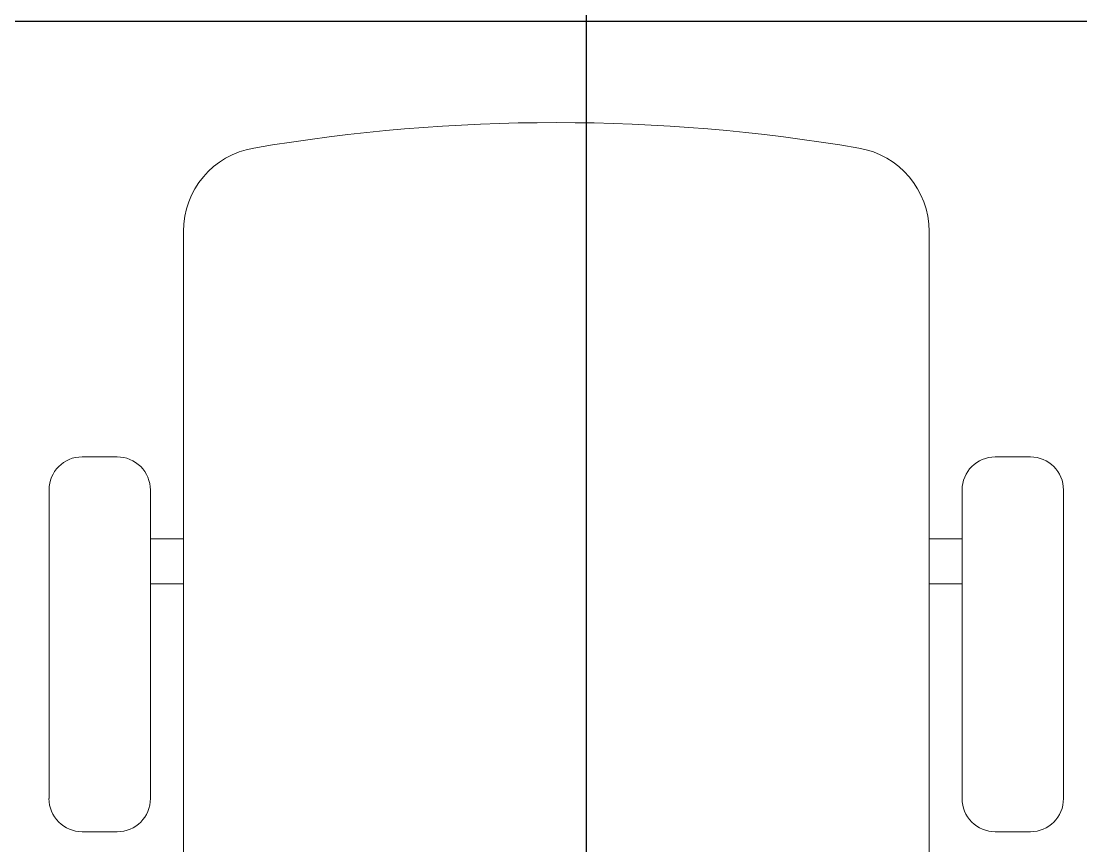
# Model space of a CAD drawing. Extents: x -12260 to 57327, y -29287 to 19916.
# Drawn here: x 26411 to 27038, y -12718 to -12230 of the extents above; entities that cross this region are included whole.
import ezdxf

# ---------------------------------------------------------------- set-up
doc = ezdxf.new("R2010")
doc.units = 0
doc.header["$LTSCALE"] = 0.25
doc.linetypes.add('DASHDOT', pattern=[25.4, 12.7, -6.35, 0, -6.35])
doc.layers.add('01-First Floor$0$FALSE CEILING', color=251, linetype='Continuous')
for name, color, linetype, lineweight in [('01-First Floor$0$LOADING', 253, 'Continuous', 5), ('01-First Floor$0$NEW Wall', 166, 'Continuous', 5), ('E-LITE-CLNG-CNDT', 6, 'DASHDOT', 35)]:
    doc.layers.add(name, color=color, linetype=linetype, lineweight=lineweight)

# ---------------------------------------------------------------- blocks, each defined once
blk = doc.blocks.new('*X427')
at = {"color": 0}
for p, q in [((5, 3), (5, 3)), ((5, 3), (5, 3)), ((5, 3), (5, 3)), ((5, 3), (5, 3)), ((5, 3), (5, 3)), ((5, 3), (5, 3)), ((5, 3), (5, 3)), ((5, 3), (5, 3)), ((5, 3), (5, 3)), ((5, 3), (5, 3)), ((5, 3), (5, 3)), ((5, 3), (5, 3)), ((5, 3), (5, 3)), ((5, 3), (5, 3)), ((5, 3), (5, 3)), ((5, 3), (5, 3)), ((5, 3), (5, 3)), ((5, 3), (5, 3)), ((5, 3), (5, 3)), ((5, 3), (5, 3)), ((5, 3), (5, 3)), ((5, 3), (5, 3)), ((5, 3), (5, 3)), ((5, 3), (5, 3)), ((5, 3), (5, 3)), ((5, 3), (5, 3)), ((5, 3), (5, 3)), ((5, 3), (5, 3)), ((5, 3), (5, 3)), ((5, 3), (5, 3)), ((5, 3), (5, 3)), ((5, 3), (5, 3)), ((5, 3), (5, 3)), ((5, 3), (5, 3)), ((5, 3), (5, 3)), ((5, 3), (5, 3)), ((5, 3), (5, 3)), ((5, 3), (5, 3)), ((5, 3), (5, 3)), ((5, 3), (5, 3)), ((5, 3), (5, 3)), ((5, 3), (5, 3)), ((5, 3), (5, 3)), ((5, 3), (5, 3)), ((5, 3), (5, 3)), ((5, 3), (5, 3)), ((5, 3), (5, 3)), ((5, 3), (5, 3)), ((5, 3), (5, 3)), ((5, 3), (5, 3)), ((5, 3), (5, 3)), ((5, 3), (5, 3)), ((5, 3), (5, 3)), ((5, 3), (5, 3)), ((5, 3), (5, 3)), ((5, 3), (5, 3)), ((5, 3), (5, 3)), ((5, 3), (5, 3)), ((5, 3), (5, 3)), ((5, 3), (5, 3)), ((5, 3), (5, 3)), ((5, 3), (5, 3)), ((5, 3), (5, 3)), ((5, 3), (5, 3)), ((5, 3), (5, 3)), ((5, 3), (5, 3)), ((6, 3), (5, 3)), ((5, 3), (5, 3)), ((6, 3), (5, 3)), ((5, 3), (5, 3)), ((6, 3), (5, 3)), ((5, 3), (5, 3)), ((6, 3), (5, 3)), ((5, 3), (5, 3)), ((5, 3), (5, 3)), ((5, 3), (5, 3)), ((5, 3), (5, 3)), ((5, 3), (5, 3)), ((5, 3), (5, 3)), ((5, 3), (5, 3)), ((5, 3), (5, 3)), ((5, 3), (5, 3)), ((5, 3), (5, 3)), ((5, 3), (5, 3)), ((5, 3), (5, 3)), ((5, 3), (5, 3)), ((5, 3), (5, 3)), ((5, 3), (5, 3)), ((5, 3), (5, 3)), ((5, 3), (5, 3)), ((5, 3), (5, 3)), ((5, 3), (5, 3)), ((5, 3), (5, 3)), ((5, 3), (5, 3)), ((5, 3), (5, 3)), ((5, 3), (5, 3)), ((6, 3), (6, 3)), ((6, 3), (6, 3)), ((6, 3), (6, 3)), ((6, 3), (6, 3)), ((6, 3), (6, 3)), ((6, 3), (6, 3)), ((6, 3), (6, 3)), ((6, 3), (6, 3)), ((6, 3), (6, 3)), ((6, 3), (6, 3)), ((6, 3), (6, 3)), ((6, 3), (6, 3)), ((6, 3), (6, 3)), ((6, 3), (6, 3)), ((6, 3), (6, 3)), ((6, 3), (6, 3)), ((6, 3), (6, 3)), ((6, 3), (6, 3)), ((6, 3), (6, 3)), ((6, 3), (6, 3)), ((6, 3), (6, 3)), ((6, 3), (6, 3)), ((6, 3), (6, 3)), ((6, 3), (6, 3)), ((6, 3), (6, 3)), ((6, 3), (6, 3)), ((6, 3), (6, 3)), ((6, 3), (6, 3)), ((6, 3), (6, 3)), ((6, 3), (6, 3)), ((6, 3), (6, 3)), ((6, 3), (6, 3)), ((6, 3), (6, 3)), ((6, 3), (6, 3)), ((6, 3), (6, 3)), ((6, 3), (6, 3)), ((6, 3), (6, 3)), ((6, 3), (6, 3)), ((6, 3), (6, 3)), ((6, 3), (6, 3)), ((6, 3), (6, 3)), ((6, 3), (6, 3)), ((6, 3), (6, 3)), ((6, 3), (6, 3)), ((6, 3), (6, 3)), ((6, 3), (6, 3)), ((6, 3), (6, 3)), ((6, 3), (6, 3)), ((6, 3), (6, 3)), ((6, 3), (6, 3)), ((6, 3), (6, 3)), ((6, 3), (6, 3)), ((6, 3), (6, 3)), ((6, 3), (6, 3)), ((6, 3), (6, 3)), ((6, 3), (6, 3)), ((6, 3), (6, 3)), ((6, 3), (6, 3)), ((6, 3), (6, 3)), ((6, 3), (6, 3)), ((6, 3), (6, 3)), ((6, 3), (6, 3)), ((6, 3), (6, 3)), ((6, 3), (6, 3)), ((6, 3), (6, 3)), ((6, 3), (6, 3)), ((6, 3), (6, 3)), ((6, 3), (6, 3)), ((6, 3), (6, 3)), ((6, 3), (6, 3)), ((6, 3), (6, 3)), ((6, 3), (6, 3)), ((6, 3), (6, 3)), ((6, 3), (6, 3)), ((6, 3), (6, 3)), ((6, 3), (6, 3)), ((6, 3), (6, 3)), ((6, 3), (6, 3)), ((6, 3), (6, 3)), ((6, 3), (6, 3)), ((6, 3), (6, 3)), ((6, 3), (6, 3)), ((6, 3), (6, 3)), ((6, 3), (6, 3)), ((6, 3), (6, 3)), ((6, 3), (6, 3)), ((6, 3), (6, 3)), ((6, 3), (6, 3)), ((6, 3), (6, 3)), ((6, 3), (6, 3)), ((6, 3), (6, 3)), ((6, 3), (6, 3)), ((6, 3), (6, 3)), ((6, 3), (6, 3)), ((6, 3), (6, 3)), ((6, 3), (6, 3)), ((6, 3), (6, 3)), ((6, 3), (6, 3)), ((6, 3), (6, 3)), ((6, 3), (6, 3)), ((6, 3), (6, 3)), ((6, 3), (6, 3)), ((6, 3), (6, 3)), ((6, 3), (6, 3)), ((6, 3), (6, 3)), ((6, 3), (6, 3)), ((6, 3), (6, 3)), ((6, 3), (6, 3)), ((6, 3), (6, 3)), ((6, 3), (6, 3)), ((6, 3), (6, 3)), ((6, 3), (6, 3)), ((6, 3), (6, 3)), ((6, 3), (6, 3)), ((6, 3), (6, 3)), ((6, 3), (6, 3)), ((6, 3), (6, 3)), ((6, 3), (6, 3)), ((6, 3), (6, 3)), ((6, 3), (6, 3)), ((6, 3), (6, 3)), ((6, 3), (6, 3)), ((6, 3), (6, 3)), ((6, 3), (6, 3)), ((6, 3), (6, 3)), ((6, 3), (6, 3)), ((6, 3), (6, 3)), ((6, 3), (6, 3)), ((6, 3), (6, 3)), ((6, 3), (6, 3)), ((6, 3), (6, 3)), ((6, 3), (6, 3)), ((6, 3), (6, 3)), ((6, 3), (6, 3)), ((6, 3), (6, 3)), ((6, 3), (6, 3)), ((6, 3), (6, 3)), ((6, 3), (6, 3)), ((6, 3), (6, 3)), ((6, 3), (6, 3)), ((6, 3), (6, 3)), ((6, 3), (6, 3)), ((6, 3), (6, 3)), ((6, 3), (6, 3)), ((6, 3), (6, 3)), ((6, 3), (6, 3)), ((6, 3), (6, 3)), ((6, 3), (6, 3)), ((6, 3), (6, 3)), ((6, 3), (6, 3)), ((6, 3), (6, 3)), ((6, 3), (6, 3)), ((6, 3), (6, 3)), ((6, 3), (6, 3)), ((6, 3), (6, 3)), ((6, 3), (6, 3)), ((6, 3), (6, 3)), ((6, 3), (6, 3)), ((6, 3), (6, 3)), ((6, 3), (6, 3)), ((6, 3), (6, 3)), ((6, 3), (6, 3)), ((6, 3), (6, 3)), ((6, 3), (6, 3)), ((6, 3), (6, 3)), ((6, 3), (6, 3)), ((6, 3), (6, 3)), ((6, 3), (6, 3)), ((6, 3), (6, 3)), ((6, 3), (6, 3)), ((6, 3), (6, 3)), ((6, 3), (6, 3)), ((6, 3), (6, 3)), ((6, 3), (6, 3)), ((6, 3), (6, 3)), ((6, 3), (6, 3)), ((6, 3), (6, 3)), ((6, 3), (6, 3)), ((6, 3), (6, 3)), ((6, 3), (6, 3)), ((6, 3), (6, 3)), ((6, 3), (6, 3)), ((6, 3), (6, 3)), ((6, 3), (6, 3)), ((6, 3), (6, 3)), ((6, 3), (6, 3)), ((6, 3), (6, 3)), ((6, 3), (6, 3)), ((6, 3), (6, 3)), ((6, 3), (6, 3)), ((6, 3), (6, 3)), ((6, 3), (6, 3)), ((6, 3), (6, 3)), ((6, 3), (6, 3)), ((6, 3), (6, 3)), ((6, 3), (6, 3)), ((6, 3), (6, 3)), ((6, 3), (6, 3)), ((6, 3), (6, 3)), ((6, 3), (6, 3)), ((6, 3), (6, 3)), ((6, 3), (6, 3)), ((6, 3), (6, 3)), ((6, 3), (6, 3)), ((6, 3), (5, 3)), ((6, 3), (5, 3)), ((6, 3), (5, 3)), ((6, 3), (5, 3)), ((6, 3), (5, 3)), ((6, 3), (6, 3)), ((6, 3), (6, 3)), ((6, 3), (6, 3)), ((6, 3), (6, 3)), ((6, 3), (6, 3)), ((6, 3), (6, 3)), ((6, 3), (6, 3)), ((6, 3), (6, 3)), ((6, 3), (6, 3)), ((6, 3), (6, 3)), ((6, 3), (6, 3)), ((6, 3), (6, 3)), ((6, 3), (6, 3)), ((6, 3), (6, 3)), ((6, 3), (6, 3)), ((6, 3), (6, 3)), ((6, 3), (6, 3)), ((6, 3), (6, 3)), ((6, 3), (6, 3)), ((6, 3), (6, 3)), ((6, 3), (6, 3)), ((6, 3), (6, 3)), ((6, 3), (6, 3)), ((6, 3), (6, 3)), ((6, 3), (6, 3)), ((6, 3), (6, 3)), ((6, 3), (6, 3)), ((6, 3), (6, 3)), ((6, 3), (6, 3)), ((6, 3), (6, 3)), ((6, 3), (6, 3)), ((6, 3), (6, 3)), ((6, 3), (6, 3)), ((6, 3), (6, 3)), ((6, 3), (6, 3)), ((6, 3), (6, 3)), ((6, 3), (6, 3)), ((6, 3), (6, 3)), ((6, 3), (6, 3)), ((6, 3), (6, 3)), ((6, 3), (6, 3)), ((6, 3), (6, 3)), ((6, 3), (6, 3)), ((6, 3), (6, 3)), ((6, 3), (6, 3)), ((6, 3), (6, 3)), ((6, 3), (6, 3)), ((6, 3), (6, 3)), ((6, 3), (6, 3)), ((6, 3), (6, 3)), ((6, 3), (6, 3)), ((6, 3), (6, 3)), ((6, 3), (6, 3)), ((6, 3), (6, 3)), ((6, 3), (6, 3)), ((6, 3), (6, 3)), ((6, 3), (6, 3)), ((6, 3), (6, 3)), ((6, 3), (6, 3)), ((6, 3), (6, 3)), ((6, 3), (6, 3)), ((6, 3), (6, 3)), ((6, 3), (6, 3)), ((6, 3), (6, 3)), ((6, 3), (6, 3)), ((6, 3), (6, 3)), ((6, 3), (6, 3)), ((6, 3), (6, 3)), ((6, 3), (6, 3)), ((6, 3), (6, 3)), ((6, 3), (6, 3)), ((6, 3), (6, 3)), ((6, 3), (6, 3)), ((6, 3), (6, 3)), ((6, 3), (6, 3)), ((6, 3), (6, 3)), ((6, 3), (6, 3)), ((6, 3), (6, 3)), ((6, 3), (6, 3)), ((6, 3), (6, 3)), ((6, 3), (6, 3)), ((6, 3), (6, 3)), ((6, 3), (6, 3)), ((6, 3), (6, 3)), ((6, 3), (6, 3)), ((6, 3), (6, 3)), ((6, 3), (6, 3)), ((6, 3), (6, 3)), ((6, 3), (6, 3)), ((6, 3), (6, 3)), ((6, 3), (6, 3)), ((6, 3), (6, 3)), ((6, 3), (6, 3)), ((6, 3), (6, 3)), ((6, 3), (6, 3)), ((6, 3), (6, 3)), ((6, 3), (6, 3)), ((6, 3), (6, 3)), ((6, 3), (6, 3)), ((6, 3), (6, 3)), ((6, 3), (6, 3)), ((6, 3), (6, 3)), ((6, 3), (6, 3)), ((6, 3), (6, 3)), ((6, 3), (6, 3)), ((6, 3), (6, 3)), ((6, 3), (6, 3)), ((6, 3), (6, 3)), ((6, 3), (6, 3)), ((6, 3), (6, 3)), ((6, 3), (6, 3)), ((6, 3), (6, 3)), ((6, 3), (6, 3)), ((6, 3), (6, 3)), ((6, 3), (6, 3)), ((6, 3), (6, 3)), ((6, 3), (6, 3)), ((6, 3), (6, 3)), ((6, 3), (6, 3)), ((6, 3), (6, 3)), ((6, 3), (6, 3)), ((6, 3), (6, 3)), ((6, 3), (6, 3)), ((6, 3), (6, 3)), ((6, 3), (6, 3)), ((6, 3), (6, 3)), ((6, 3), (6, 3)), ((6, 3), (6, 3)), ((6, 3), (6, 3)), ((6, 3), (6, 3)), ((6, 3), (6, 3)), ((6, 3), (6, 3)), ((6, 3), (6, 3)), ((6, 3), (6, 3)), ((6, 3), (6, 3)), ((6, 3), (6, 3)), ((6, 3), (6, 3)), ((6, 3), (6, 3)), ((6, 3), (6, 3)), ((6, 3), (6, 3)), ((6, 3), (6, 3)), ((6, 3), (6, 3)), ((6, 3), (6, 3)), ((6, 3), (6, 3)), ((6, 3), (6, 3)), ((6, 3), (6, 3)), ((6, 3), (6, 3)), ((6, 3), (6, 3)), ((6, 3), (6, 3)), ((6, 3), (6, 3)), ((6, 3), (6, 3)), ((6, 3), (6, 3)), ((6, 3), (6, 3)), ((6, 3), (6, 3)), ((6, 3), (6, 3)), ((6, 3), (6, 3)), ((6, 3), (6, 3)), ((6, 3), (6, 3)), ((6, 3), (6, 3)), ((6, 3), (6, 3)), ((6, 3), (6, 3)), ((6, 3), (6, 3)), ((6, 3), (6, 3)), ((6, 3), (6, 3)), ((6, 3), (6, 3)), ((6, 3), (6, 3)), ((6, 3), (6, 3)), ((6, 3), (6, 3)), ((6, 3), (6, 3)), ((6, 3), (6, 3)), ((6, 3), (6, 3)), ((6, 3), (6, 3)), ((6, 3), (6, 3)), ((6, 3), (6, 3)), ((6, 3), (6, 3)), ((6, 3), (6, 3)), ((6, 3), (6, 3)), ((6, 3), (6, 3)), ((6, 3), (6, 3)), ((6, 3), (6, 3)), ((6, 3), (6, 3)), ((6, 3), (6, 3)), ((6, 3), (6, 3)), ((6, 3), (6, 3)), ((6, 3), (6, 3)), ((6, 3), (6, 3)), ((6, 3), (6, 3)), ((6, 3), (6, 3)), ((6, 3), (6, 3)), ((6, 3), (6, 3)), ((6, 3), (6, 3)), ((6, 3), (6, 3)), ((6, 3), (6, 3)), ((6, 3), (6, 3)), ((6, 3), (6, 3)), ((6, 3), (6, 3)), ((6, 3), (6, 3)), ((6, 3), (6, 3)), ((6, 3), (6, 3)), ((6, 3), (6, 3)), ((6, 3), (6, 3)), ((6, 3), (6, 3)), ((6, 3), (6, 3)), ((6, 3), (6, 3)), ((6, 3), (6, 3)), ((6, 3), (6, 3)), ((6, 3), (6, 3)), ((6, 3), (6, 3)), ((6, 3), (6, 3)), ((6, 3), (6, 3)), ((6, 3), (6, 3)), ((6, 3), (6, 3)), ((6, 3), (6, 3)), ((6, 3), (6, 3)), ((6, 3), (6, 3)), ((6, 3), (6, 3)), ((6, 3), (6, 3)), ((6, 3), (6, 3)), ((6, 3), (6, 3)), ((6, 3), (6, 3)), ((6, 3), (6, 3)), ((6, 3), (6, 3)), ((6, 3), (6, 3)), ((6, 3), (6, 3)), ((6, 3), (6, 3)), ((6, 3), (6, 3)), ((6, 3), (6, 3)), ((6, 3), (6, 3)), ((6, 3), (6, 3)), ((6, 3), (6, 3)), ((6, 3), (6, 3)), ((6, 3), (6, 3)), ((6, 3), (6, 3)), ((6, 3), (6, 3)), ((6, 3), (6, 3)), ((6, 3), (6, 3)), ((6, 3), (6, 3)), ((6, 3), (6, 3)), ((6, 3), (6, 3)), ((6, 3), (6, 3)), ((6, 3), (6, 3)), ((6, 3), (6, 3)), ((6, 3), (6, 3)), ((6, 3), (6, 3)), ((6, 3), (6, 3)), ((6, 3), (6, 3)), ((6, 3), (6, 3)), ((6, 3), (6, 3)), ((6, 3), (6, 3)), ((6, 3), (6, 3)), ((6, 3), (6, 3)), ((6, 3), (6, 3)), ((6, 3), (6, 3)), ((6, 3), (6, 3)), ((6, 3), (6, 3)), ((6, 3), (6, 3)), ((6, 3), (6, 3)), ((6, 3), (6, 3)), ((6, 3), (6, 3)), ((6, 3), (6, 3)), ((6, 3), (6, 3)), ((6, 3), (6, 3)), ((6, 3), (6, 3)), ((6, 3), (6, 3)), ((6, 3), (6, 3)), ((6, 3), (6, 3)), ((6, 3), (6, 3)), ((6, 3), (6, 3)), ((6, 3), (6, 3)), ((6, 3), (6, 3)), ((6, 3), (6, 3)), ((6, 3), (6, 3)), ((6, 3), (6, 3)), ((6, 3), (6, 3)), ((6, 3), (6, 3)), ((6, 3), (6, 3)), ((6, 3), (6, 3)), ((6, 3), (6, 3)), ((6, 3), (6, 3)), ((6, 3), (6, 3)), ((6, 3), (6, 3)), ((6, 3), (6, 3)), ((6, 3), (6, 3)), ((6, 3), (6, 3)), ((6, 3), (6, 3)), ((6, 3), (6, 3)), ((6, 3), (6, 3)), ((6, 3), (6, 3)), ((6, 3), (6, 3)), ((6, 3), (6, 3)), ((6, 3), (6, 3)), ((6, 3), (6, 3)), ((6, 3), (6, 3)), ((6, 3), (6, 3)), ((6, 3), (6, 3)), ((6, 3), (6, 3)), ((6, 3), (6, 3)), ((6, 3), (6, 3)), ((6, 3), (6, 3)), ((6, 3), (6, 3)), ((6, 3), (6, 3)), ((6, 3), (6, 3)), ((6, 3), (6, 3)), ((6, 3), (6, 3)), ((6, 3), (6, 3)), ((6, 3), (6, 3)), ((6, 3), (6, 3)), ((6, 3), (6, 3)), ((6, 3), (6, 3)), ((6, 3), (6, 3)), ((6, 3), (6, 3)), ((6, 3), (6, 3)), ((6, 3), (6, 3)), ((6, 3), (6, 3)), ((6, 3), (6, 3)), ((6, 3), (6, 3)), ((6, 3), (6, 3))]:
    blk.add_line(p, q, dxfattribs=at)
blk = doc.blocks.new('*X428')
at = {"color": 0}
for p, q in [((13, 1), (13, 1)), ((13, 1), (13, 1)), ((13, 1), (13, 1)), ((13, 1), (13, 1)), ((13, 1), (13, 1)), ((13, 1), (13, 1)), ((13, 1), (13, 1)), ((13, 1), (13, 1)), ((13, 1), (13, 1)), ((13, 1), (13, 1)), ((13, 1), (13, 1)), ((13, 1), (13, 1)), ((13, 1), (13, 1)), ((13, 1), (13, 1)), ((13, 1), (13, 1)), ((13, 1), (14, 1)), ((13, 1), (14, 1)), ((13, 1), (14, 1)), ((13, 1), (13, 1)), ((13, 1), (13, 1)), ((13, 1), (13, 1)), ((13, 1), (13, 1)), ((13, 1), (13, 1)), ((13, 1), (13, 1)), ((13, 1), (13, 1)), ((13, 1), (13, 1)), ((13, 1), (13, 1)), ((13, 1), (13, 1)), ((13, 1), (13, 1)), ((13, 1), (13, 1)), ((13, 1), (13, 1)), ((13, 1), (13, 1)), ((13, 1), (13, 1)), ((13, 1), (13, 1)), ((13, 1), (13, 1)), ((13, 1), (13, 1)), ((13, 1), (13, 1)), ((13, 1), (13, 1)), ((13, 1), (13, 1)), ((13, 1), (13, 1)), ((13, 1), (13, 1)), ((13, 1), (13, 1)), ((13, 1), (13, 1)), ((13, 1), (13, 1)), ((13, 1), (13, 1)), ((13, 1), (13, 1)), ((13, 1), (13, 1)), ((13, 1), (13, 1)), ((13, 1), (13, 1)), ((13, 1), (13, 1)), ((13, 1), (13, 1)), ((13, 1), (13, 1)), ((13, 1), (13, 1)), ((13, 1), (13, 1)), ((13, 1), (13, 1)), ((13, 1), (13, 1)), ((13, 1), (13, 1)), ((13, 1), (13, 1)), ((13, 1), (13, 1)), ((13, 1), (13, 1)), ((13, 1), (13, 1)), ((13, 1), (13, 1)), ((13, 1), (13, 1)), ((13, 1), (13, 1)), ((13, 1), (13, 1)), ((13, 1), (13, 1)), ((13, 1), (13, 1)), ((13, 1), (13, 1)), ((13, 1), (13, 1)), ((13, 1), (13, 1)), ((13, 1), (13, 1)), ((13, 1), (13, 1)), ((13, 1), (13, 1)), ((13, 1), (13, 1)), ((13, 1), (13, 1)), ((13, 1), (13, 1)), ((13, 1), (13, 1)), ((13, 1), (13, 1)), ((13, 1), (13, 1)), ((13, 1), (13, 1)), ((13, 1), (13, 1)), ((13, 1), (13, 1)), ((13, 1), (13, 1)), ((13, 1), (13, 1)), ((13, 1), (13, 1)), ((13, 1), (13, 1)), ((13, 1), (13, 1)), ((13, 1), (13, 1)), ((13, 1), (13, 1)), ((13, 1), (13, 1)), ((13, 1), (13, 1)), ((13, 1), (13, 1)), ((13, 1), (13, 1)), ((13, 1), (13, 1)), ((13, 1), (13, 1)), ((13, 1), (13, 1)), ((13, 1), (13, 1)), ((13, 1), (13, 1)), ((13, 1), (13, 1)), ((13, 1), (13, 1)), ((13, 1), (13, 1)), ((13, 1), (13, 1)), ((13, 1), (13, 1)), ((13, 1), (13, 1)), ((13, 1), (13, 1)), ((13, 1), (13, 1)), ((13, 1), (13, 1)), ((13, 1), (13, 1)), ((13, 1), (13, 1)), ((13, 1), (13, 1)), ((13, 1), (13, 1)), ((13, 1), (13, 1)), ((13, 1), (13, 1)), ((13, 1), (13, 1)), ((13, 1), (13, 1)), ((13, 1), (13, 1)), ((13, 1), (13, 1)), ((13, 1), (13, 1)), ((13, 1), (13, 1)), ((13, 1), (13, 1)), ((13, 1), (13, 1)), ((13, 1), (13, 1)), ((13, 1), (13, 1)), ((13, 1), (14, 1)), ((13, 0), (13, 0)), ((13, 0), (13, 0)), ((13, 0), (13, 0)), ((13, 0), (13, 0)), ((13, 0), (13, 0)), ((13, 0), (13, 0)), ((13, 0), (13, 0)), ((13, 0), (13, 0)), ((13, 0), (13, 0)), ((13, 0), (13, 0)), ((13, 0), (13, 0)), ((13, 0), (13, 0)), ((13, 0), (13, 0)), ((13, 0), (13, 0)), ((13, 0), (13, 0)), ((13, 0), (13, 0)), ((13, 0), (13, 0)), ((13, 0), (13, 0)), ((13, 0), (13, 0)), ((13, 0), (13, 0)), ((13, 0), (13, 0)), ((13, 0), (13, 0)), ((13, 0), (13, 0)), ((13, 0), (13, 0)), ((13, 0), (13, 0)), ((13, 0), (13, 0)), ((13, 0), (13, 0)), ((13, 0), (13, 0)), ((13, 0), (13, 0)), ((13, 0), (13, 0)), ((13, 0), (13, 0)), ((13, 0), (13, 0)), ((13, 0), (13, 0)), ((13, 0), (13, 0)), ((13, 0), (13, 0)), ((13, 0), (13, 0)), ((13, 0), (13, 0)), ((13, 0), (13, 0)), ((13, 0), (13, 0)), ((13, 0), (13, 0)), ((13, 0), (13, 0)), ((13, 0), (13, 0)), ((13, 0), (13, 0)), ((13, 0), (13, 0)), ((13, 0), (13, 0)), ((13, 0), (13, 0)), ((13, 0), (13, 0)), ((13, 0), (13, 0)), ((13, 0), (14, 0)), ((13, 0), (14, 0)), ((13, 0), (13, 0)), ((13, 0), (14, 0)), ((14, 1), (14, 1)), ((14, 1), (14, 1)), ((14, 1), (14, 1)), ((14, 1), (14, 1)), ((14, 1), (14, 1)), ((14, 1), (14, 1)), ((14, 1), (14, 1)), ((14, 1), (14, 1)), ((14, 1), (14, 1)), ((14, 1), (14, 1)), ((14, 1), (14, 1)), ((14, 1), (14, 1)), ((14, 1), (14, 1)), ((14, 1), (14, 1)), ((14, 1), (14, 1)), ((14, 1), (14, 1)), ((14, 1), (14, 1)), ((14, 1), (14, 1)), ((14, 1), (14, 1)), ((14, 1), (14, 1)), ((14, 1), (14, 1)), ((14, 1), (14, 1)), ((14, 1), (14, 1)), ((14, 1), (14, 1)), ((14, 1), (14, 1)), ((14, 1), (14, 1)), ((14, 1), (14, 1)), ((14, 1), (14, 1)), ((14, 1), (14, 1)), ((14, 1), (14, 1)), ((14, 1), (14, 1)), ((14, 1), (14, 1)), ((14, 1), (14, 1)), ((14, 1), (14, 1)), ((14, 1), (14, 1)), ((14, 1), (14, 1)), ((14, 1), (14, 1)), ((14, 1), (14, 1)), ((14, 1), (14, 1)), ((14, 1), (14, 1)), ((14, 1), (14, 1)), ((14, 1), (14, 1)), ((14, 1), (14, 1)), ((14, 1), (14, 1)), ((14, 1), (14, 1)), ((14, 1), (14, 1)), ((14, 1), (14, 1)), ((14, 1), (14, 1)), ((14, 1), (14, 1)), ((14, 1), (14, 1)), ((14, 1), (14, 1)), ((14, 1), (14, 1)), ((14, 1), (14, 1)), ((14, 1), (14, 1)), ((14, 1), (14, 1)), ((14, 1), (14, 1)), ((14, 1), (14, 1)), ((14, 1), (14, 1)), ((14, 1), (14, 1)), ((14, 1), (14, 1)), ((14, 1), (14, 1)), ((14, 1), (14, 1)), ((14, 1), (14, 1)), ((14, 1), (14, 1)), ((14, 1), (14, 1)), ((14, 1), (14, 1)), ((14, 1), (14, 1)), ((14, 1), (14, 1)), ((14, 1), (14, 1)), ((14, 1), (14, 1)), ((14, 1), (14, 1)), ((14, 1), (14, 1)), ((14, 1), (14, 1)), ((14, 1), (14, 1)), ((14, 1), (14, 1)), ((14, 1), (14, 1)), ((14, 1), (14, 1)), ((14, 1), (14, 1)), ((14, 1), (14, 1)), ((14, 1), (14, 1)), ((14, 1), (14, 1)), ((14, 1), (14, 1)), ((14, 1), (14, 1)), ((14, 1), (14, 1)), ((14, 1), (14, 1)), ((14, 1), (14, 1)), ((14, 1), (14, 1)), ((14, 1), (14, 1)), ((14, 1), (14, 1)), ((14, 1), (14, 1)), ((14, 1), (14, 1)), ((14, 1), (14, 1)), ((14, 1), (14, 1)), ((14, 1), (14, 1)), ((14, 0), (14, 0)), ((14, 0), (14, 0)), ((14, 0), (14, 0)), ((14, 0), (14, 0)), ((14, 0), (14, 0)), ((14, 0), (14, 0)), ((14, 0), (14, 0)), ((14, 0), (14, 0)), ((14, 0), (14, 0)), ((14, 0), (14, 0)), ((14, 0), (14, 0)), ((14, 0), (14, 0)), ((14, 0), (14, 0)), ((14, 0), (14, 0)), ((14, 0), (14, 0)), ((14, 0), (14, 0)), ((14, 0), (14, 0)), ((14, 0), (14, 0)), ((14, 0), (14, 0)), ((14, 0), (14, 0)), ((14, 0), (14, 0)), ((14, 0), (14, 0)), ((14, 0), (14, 0)), ((14, 0), (14, 0)), ((14, 0), (14, 0)), ((14, 0), (14, 0)), ((14, 0), (14, 0)), ((14, 0), (14, 0)), ((14, 0), (14, 0)), ((14, 0), (14, 0)), ((14, 0), (14, 0)), ((14, 0), (14, 0)), ((14, 0), (14, 0)), ((14, 0), (14, 0)), ((14, 0), (14, 0)), ((14, 0), (14, 0)), ((14, 0), (14, 0)), ((14, 0), (14, 0)), ((14, 0), (14, 0)), ((14, 0), (14, 0)), ((14, 0), (14, 0)), ((14, 0), (14, 0)), ((14, 0), (14, 0)), ((14, 0), (14, 0)), ((14, 0), (14, 0)), ((14, 0), (14, 0)), ((14, 0), (14, 0)), ((14, 0), (14, 0)), ((13, 0), (13, 0)), ((13, 0), (14, 0)), ((13, 0), (13, 0)), ((13, 0), (14, 0)), ((13, 0), (13, 0)), ((13, 0), (14, 0)), ((13, 0), (13, 0)), ((13, 0), (13, 0)), ((13, 0), (13, 0)), ((13, 0), (13, 0)), ((13, 0), (14, 0)), ((13, 0), (13, 0)), ((13, 0), (14, 0)), ((13, 0), (13, 0)), ((13, 0), (14, 0)), ((13, 0), (13, 0)), ((13, 0), (14, 0)), ((13, 0), (13, 0)), ((13, 0), (14, 0)), ((13, 0), (13, 0)), ((13, 0), (14, 0)), ((13, 0), (13, 0)), ((13, 0), (14, 0)), ((13, 0), (13, 0)), ((13, 0), (13, 0)), ((13, 0), (13, 0)), ((13, 0), (14, 0)), ((13, 0), (13, 0)), ((13, 0), (14, 0)), ((13, 0), (13, 0)), ((13, 0), (14, 0)), ((13, 0), (13, 0)), ((13, 0), (14, 0)), ((13, 0), (13, 0)), ((13, 0), (13, 0)), ((13, 0), (13, 0)), ((13, 0), (13, 0)), ((13, 0), (13, 0)), ((13, 0), (13, 0)), ((13, 0), (13, 0)), ((13, 0), (13, 0)), ((13, 0), (13, 0)), ((13, 0), (13, 0)), ((13, 0), (13, 0)), ((13, 0), (13, 0)), ((13, 0), (13, 0)), ((13, 0), (13, 0)), ((13, 0), (13, 0)), ((13, 0), (13, 0)), ((13, 0), (13, 0)), ((13, 0), (13, 0)), ((13, 0), (13, 0)), ((13, 0), (13, 0)), ((13, 0), (13, 0)), ((13, 0), (13, 0)), ((13, 0), (13, 0)), ((13, 0), (13, 0)), ((13, 0), (13, 0)), ((13, 0), (13, 0)), ((13, 0), (13, 0)), ((13, 0), (13, 0)), ((13, 0), (13, 0)), ((13, 0), (13, 0)), ((13, 0), (13, 0)), ((13, -1), (13, -1)), ((13, -1), (13, -1)), ((13, -1), (13, -1)), ((13, -1), (13, -1)), ((13, -1), (13, -1)), ((13, -1), (14, -1)), ((13, -1), (13, -1)), ((14, 0), (14, 0)), ((14, 0), (14, 0)), ((14, 0), (14, 0)), ((14, 0), (14, 0)), ((14, 0), (14, 0)), ((14, 0), (14, 0)), ((14, 0), (14, 0)), ((14, 0), (14, 0)), ((14, 0), (14, 0)), ((14, 0), (14, 0)), ((14, 0), (14, 0)), ((14, 0), (14, 0)), ((14, 0), (14, 0)), ((14, 0), (14, 0)), ((14, 0), (14, 0)), ((13, 0), (14, 0)), ((14, 0), (14, 0)), ((14, 0), (14, 0)), ((14, 0), (14, 0)), ((14, 0), (14, 0)), ((14, 0), (14, 0)), ((14, 0), (14, 0)), ((14, 0), (14, 0)), ((14, 0), (14, 0)), ((14, 0), (14, 0)), ((14, 0), (14, 0)), ((14, 0), (14, 0)), ((14, 0), (14, 0)), ((14, 0), (14, 0)), ((14, 0), (14, 0)), ((14, 0), (14, 0)), ((14, 0), (14, 0)), ((14, 0), (14, 0)), ((14, 0), (14, 0)), ((14, 0), (14, 0)), ((14, 0), (14, 0)), ((14, 0), (14, 0)), ((14, 0), (14, 0)), ((14, 0), (14, 0)), ((14, 0), (14, 0)), ((14, 0), (14, 0)), ((14, 0), (14, 0)), ((14, 0), (14, 0)), ((14, 0), (14, 0)), ((14, 0), (14, 0)), ((14, 0), (14, 0)), ((14, 0), (14, 0)), ((14, 0), (14, 0)), ((14, 0), (14, 0)), ((14, 0), (14, 0)), ((14, -1), (14, -1)), ((14, -1), (14, -1)), ((14, -1), (14, -1)), ((14, -1), (14, -1)), ((14, -1), (14, -1))]:
    blk.add_line(p, q, dxfattribs=at)
blk = doc.blocks.new('01-First Floor$0$GF21018-P')
at = {"color": 0}
for p, q in [((-0.2207, 0.47563), (-0.2207, 0.0675)), ((0.22049, 0.47563), (0.22049, 0.0675)), ((-0.2806, 0.34221), (-0.25983, 0.34221)), ((0.25963, 0.34221), (0.2804, 0.34221)), ((-0.30021, 0.32259), (-0.30021, 0.14)), ((-0.24021, 0.32259), (-0.24021, 0.14)), ((0.24001, 0.32259), (0.24001, 0.14)), ((0.30001, 0.32259), (0.30001, 0.14)), ((-0.24021, 0.29372), (-0.2207, 0.29372)), ((0.22049, 0.29372), (0.24001, 0.29372)), ((-0.24021, 0.26708), (-0.2207, 0.26708)), ((0.22049, 0.26708), (0.24001, 0.26708)), ((-0.2806, 0.12039), (-0.25983, 0.12039)), ((0.25963, 0.12039), (0.2804, 0.12039))]:
    blk.add_line(p, q, dxfattribs=at)
for points in [[(0.24001, 0.29372), (0.24001, 0.29372), (0.24001, 0.29372), (0.24001, 0.29372), (0.24001, 0.29372), (0.24001, 0.29372), (0.24001, 0.29372), (0.24001, 0.29372), (0.24001, 0.29372), (0.24001, 0.29372), (0.24001, 0.29372), (0.24001, 0.29372), (0.24001, 0.29372), (0.24001, 0.29372), (0.24001, 0.29372), (0.24001, 0.29372), (0.24001, 0.29372), (0.24001, 0.29372), (0.24001, 0.29372), (0.24001, 0.29372), (0.24001, 0.29372), (0.24001, 0.29372), (0.24001, 0.29372), (0.24001, 0.29372), (0.24001, 0.29372), (0.24001, 0.29372), (0.24001, 0.29372), (0.24001, 0.29372), (0.24001, 0.29372), (0.24001, 0.29372), (0.24001, 0.29372), (0.24001, 0.29372), (0.24001, 0.29372), (0.24001, 0.29372), (0.24001, 0.29372), (0.24001, 0.29372), (0.24001, 0.29372), (0.24001, 0.29372), (0.24001, 0.29372), (0.24001, 0.29372), (0.24001, 0.29372), (0.24001, 0.29372), (0.24001, 0.29372), (0.24001, 0.29372), (0.24001, 0.29372), (0.24001, 0.29372), (0.24001, 0.29372), (0.24001, 0.29372), (0.24001, 0.29372), (0.24001, 0.29372), (0.24001, 0.29372), (0.24001, 0.29372), (0.24001, 0.29372), (0.24001, 0.29372), (0.24001, 0.29372), (0.24001, 0.29372), (0.24001, 0.29372), (0.24001, 0.29372), (0.24001, 0.29372), (0.24001, 0.29372), (0.24001, 0.29372), (0.24001, 0.29372), (0.24001, 0.29372), (0.24001, 0.29372), (0.24001, 0.29372), (0.24001, 0.29372), (0.24001, 0.29372), (0.24001, 0.29372), (0.24001, 0.29372), (0.24001, 0.29372), (0.24001, 0.29372), (0.24001, 0.29372), (0.24001, 0.29372), (0.24001, 0.29372), (0.24001, 0.29372), (0.24001, 0.29372), (0.24001, 0.29372), (0.24001, 0.29372), (0.24001, 0.29372), (0.24001, 0.29372), (0.24001, 0.29372), (0.24001, 0.29372), (0.24001, 0.29372), (0.24001, 0.29372), (0.24001, 0.29372), (0.24001, 0.29372), (0.24001, 0.29372), (0.24001, 0.29372), (0.24001, 0.29372), (0.24001, 0.29372), (0.24001, 0.29372), (0.24001, 0.29372), (0.24001, 0.29372), (0.24001, 0.29372), (0.24001, 0.29372), (0.24001, 0.29372), (0.24001, 0.29372), (0.24001, 0.29372), (0.24001, 0.29372), (0.24001, 0.29372), (0.24001, 0.29372), (0.24001, 0.29372), (0.24001, 0.29372), (0.24001, 0.29372), (0.24001, 0.29372), (0.24001, 0.29372), (0.24001, 0.29372), (0.24001, 0.29372), (0.24001, 0.29372), (0.24001, 0.29372), (0.24001, 0.29372), (0.24001, 0.29372), (0.24001, 0.29372), (0.24001, 0.29372), (0.24001, 0.29372), (0.24001, 0.29372), (0.24001, 0.29372), (0.24001, 0.29372), (0.24001, 0.29372), (0.24001, 0.29372), (0.24001, 0.29372), (0.24001, 0.29372), (0.24001, 0.29372), (0.24001, 0.29372), (0.24001, 0.29372), (0.24001, 0.29372), (0.24001, 0.29372), (0.24001, 0.29372), (0.24001, 0.29372), (0.24001, 0.29372), (0.24001, 0.29372), (0.24001, 0.29372), (0.24001, 0.29372), (0.24001, 0.29372), (0.24001, 0.29372), (0.24001, 0.29372), (0.24001, 0.29372), (0.24001, 0.29372), (0.24001, 0.29372), (0.24001, 0.29372), (0.24001, 0.29372), (0.24001, 0.29372), (0.24001, 0.29372), (0.24001, 0.29372), (0.24001, 0.29372), (0.24001, 0.29372), (0.24001, 0.29372), (0.24001, 0.29372), (0.24001, 0.29372), (0.24001, 0.29372), (0.24001, 0.29372), (0.24001, 0.29372), (0.24001, 0.29372), (0.24001, 0.29372), (0.24001, 0.29372), (0.24001, 0.29372), (0.24001, 0.29372), (0.24001, 0.29372), (0.24001, 0.29372), (0.24001, 0.29372), (0.24001, 0.29372), (0.24001, 0.29372), (0.24001, 0.29372), (0.24001, 0.29372), (0.24001, 0.29372), (0.24001, 0.29372), (0.24001, 0.29372), (0.24001, 0.29372), (0.24001, 0.29372), (0.24001, 0.29372), (0.24001, 0.29372), (0.24001, 0.29372), (0.24001, 0.29372), (0.24001, 0.29372), (0.24001, 0.29372), (0.24001, 0.29372), (0.24001, 0.29372), (0.24001, 0.29372), (0.24001, 0.29372), (0.24001, 0.29372), (0.24001, 0.29372), (0.24001, 0.29372), (0.24001, 0.29372), (0.24001, 0.29372), (0.24001, 0.29372), (0.24001, 0.29372), (0.24001, 0.29372), (0.24001, 0.29372), (0.24001, 0.29372), (0.24001, 0.29372), (0.24001, 0.29372), (0.24001, 0.29372), (0.24001, 0.29372), (0.24001, 0.29372), (0.24001, 0.29372), (0.24001, 0.29372), (0.24001, 0.29372), (0.24001, 0.29372), (0.24001, 0.29372), (0.24001, 0.29372), (0.24001, 0.29372), (0.24001, 0.29372), (0.24001, 0.29372), (0.24001, 0.29372), (0.24001, 0.29372), (0.24001, 0.29372), (0.24001, 0.29372), (0.24001, 0.29372), (0.24001, 0.29372), (0.24001, 0.29372), (0.24001, 0.29372), (0.24001, 0.29372), (0.24001, 0.29372), (0.24001, 0.29372), (0.24001, 0.29372), (0.24001, 0.29372), (0.24001, 0.29372), (0.24001, 0.29372), (0.24001, 0.29372), (0.24001, 0.29372), (0.24001, 0.29372), (0.24001, 0.29372), (0.24001, 0.29372), (0.24001, 0.29372), (0.24001, 0.29372), (0.24001, 0.29372), (0.24001, 0.29372), (0.24001, 0.29372), (0.24001, 0.29372), (0.24001, 0.29372), (0.24001, 0.29372), (0.24001, 0.29372), (0.24001, 0.29372), (0.24001, 0.29372), (0.24001, 0.29372), (0.24001, 0.29372), (0.24001, 0.29372), (0.24001, 0.29372), (0.24001, 0.29372), (0.24001, 0.29372), (0.24001, 0.29372), (0.24001, 0.29372), (0.24001, 0.29372), (0.24001, 0.29372), (0.24001, 0.29372), (0.24001, 0.29372), (0.24001, 0.29372), (0.24001, 0.29372), (0.24001, 0.29372), (0.24001, 0.29372), (0.24001, 0.29372), (0.24001, 0.29372), (0.24001, 0.29372), (0.24001, 0.29372), (0.24001, 0.29372), (0.24001, 0.29372), (0.24001, 0.29372), (0.24001, 0.29372), (0.24001, 0.29372), (0.24001, 0.29372), (0.24001, 0.29372), (0.24001, 0.29372), (0.24001, 0.29372), (0.24001, 0.29372), (0.24001, 0.29372), (0.24001, 0.29372), (0.24001, 0.29372), (0.24001, 0.29372), (0.24001, 0.29372), (0.24001, 0.29372), (0.24001, 0.29372), (0.24001, 0.29372), (0.24001, 0.29372), (0.24001, 0.29372), (0.24001, 0.29372), (0.24001, 0.29372), (0.24001, 0.29372)], [(0.24001, 0.29372), (0.24001, 0.29372), (0.24001, 0.29372), (0.24001, 0.29372), (0.24001, 0.29372), (0.24001, 0.29372), (0.24001, 0.29372), (0.24001, 0.29372), (0.24001, 0.29372), (0.24001, 0.29372), (0.24001, 0.29372), (0.24001, 0.29372), (0.24001, 0.29372), (0.24001, 0.29372), (0.24001, 0.29372), (0.24001, 0.29372), (0.24001, 0.29372), (0.24001, 0.29372), (0.24001, 0.29372), (0.24001, 0.29372), (0.24001, 0.29372), (0.24001, 0.29372), (0.24001, 0.29372), (0.24001, 0.29372), (0.24001, 0.29372), (0.24001, 0.29372), (0.24001, 0.29372), (0.24001, 0.29372), (0.24001, 0.29372), (0.24001, 0.29372), (0.24001, 0.29372), (0.24001, 0.29372), (0.24001, 0.29372), (0.24001, 0.29372), (0.24001, 0.29372), (0.24001, 0.29372), (0.24001, 0.29372), (0.24001, 0.29372), (0.24001, 0.29372), (0.24001, 0.29372), (0.24001, 0.29372), (0.24001, 0.29372), (0.24001, 0.29372), (0.24001, 0.29372), (0.24001, 0.29372), (0.24001, 0.29372), (0.24001, 0.29372), (0.24001, 0.29372), (0.24001, 0.29372), (0.24001, 0.29372), (0.24001, 0.29372), (0.24001, 0.29372), (0.24001, 0.29372), (0.24001, 0.29372), (0.24001, 0.29372), (0.24001, 0.29372), (0.24001, 0.29372), (0.24001, 0.29372), (0.24001, 0.29372), (0.24001, 0.29372), (0.24001, 0.29372), (0.24001, 0.29372), (0.24001, 0.29372), (0.24001, 0.29372), (0.24001, 0.29372), (0.24001, 0.29372), (0.24001, 0.29372), (0.24001, 0.29372), (0.24001, 0.29372), (0.24001, 0.29372), (0.24001, 0.29372), (0.24001, 0.29372), (0.24001, 0.29372), (0.24001, 0.29372), (0.24001, 0.29372), (0.24001, 0.29372), (0.24001, 0.29372), (0.24001, 0.29372), (0.24001, 0.29372), (0.24001, 0.29372), (0.24001, 0.29372), (0.24001, 0.29372), (0.24001, 0.29372), (0.24001, 0.29372), (0.24001, 0.29372), (0.24001, 0.29372), (0.24001, 0.29372), (0.24001, 0.29372), (0.24001, 0.29372), (0.24001, 0.29372), (0.24001, 0.29372), (0.24001, 0.29372), (0.24001, 0.29372), (0.24001, 0.29372), (0.24001, 0.29372), (0.24001, 0.29372), (0.24001, 0.29372), (0.24001, 0.29372), (0.24001, 0.29372), (0.24001, 0.29372), (0.24001, 0.29372), (0.24001, 0.29372), (0.24001, 0.29372), (0.24001, 0.29372), (0.24001, 0.29372), (0.24001, 0.29372), (0.24001, 0.29372), (0.24001, 0.29372), (0.24001, 0.29372), (0.24001, 0.29372), (0.24001, 0.29372), (0.24001, 0.29372), (0.24001, 0.29372), (0.24001, 0.29372), (0.24001, 0.29372), (0.24001, 0.29372), (0.24001, 0.29372), (0.24001, 0.29372), (0.24001, 0.29372), (0.24001, 0.29372), (0.24001, 0.29372), (0.24001, 0.29372), (0.24001, 0.29372), (0.24001, 0.29372), (0.24001, 0.29372), (0.24001, 0.29372), (0.24001, 0.29372), (0.24001, 0.29372), (0.24001, 0.29372), (0.24001, 0.29372), (0.24001, 0.29372), (0.24001, 0.29372), (0.24001, 0.29372), (0.24001, 0.29372), (0.24001, 0.29372), (0.24001, 0.29372), (0.24001, 0.29372), (0.24001, 0.29372), (0.24001, 0.29372), (0.24001, 0.29372), (0.24001, 0.29372), (0.24001, 0.29372), (0.24001, 0.29372), (0.24001, 0.29372), (0.24001, 0.29372), (0.24001, 0.29372), (0.24001, 0.29372), (0.24001, 0.29372), (0.24001, 0.29372), (0.24001, 0.29372), (0.24001, 0.29372), (0.24001, 0.29372), (0.24001, 0.29372), (0.24001, 0.29372), (0.24001, 0.29372), (0.24001, 0.29372), (0.24001, 0.29372), (0.24001, 0.29372), (0.24001, 0.29372), (0.24001, 0.29372), (0.24001, 0.29372), (0.24001, 0.29372), (0.24001, 0.29372), (0.24001, 0.29372), (0.24001, 0.29372), (0.24001, 0.29372), (0.24001, 0.29372), (0.24001, 0.29372), (0.24001, 0.29372), (0.24001, 0.29372), (0.24001, 0.29372), (0.24001, 0.29372), (0.24001, 0.29372), (0.24001, 0.29372), (0.24001, 0.29372), (0.24001, 0.29372), (0.24001, 0.29372), (0.24001, 0.29372), (0.24001, 0.29372), (0.24001, 0.29372), (0.24001, 0.29372), (0.24001, 0.29372), (0.24001, 0.29372), (0.24001, 0.29372), (0.24001, 0.29372), (0.24001, 0.29372), (0.24001, 0.29372), (0.24001, 0.29372), (0.24001, 0.29372), (0.24001, 0.29372), (0.24001, 0.29372), (0.24001, 0.29372), (0.24001, 0.29372), (0.24001, 0.29372), (0.24001, 0.29372), (0.24001, 0.29372), (0.24001, 0.29372), (0.24001, 0.29372), (0.24001, 0.29372), (0.24001, 0.29372), (0.24001, 0.29372), (0.24001, 0.29372), (0.24001, 0.29372), (0.24001, 0.29372), (0.24001, 0.29372), (0.24001, 0.29372), (0.24001, 0.29372), (0.24001, 0.29372), (0.24001, 0.29372), (0.24001, 0.29372), (0.24001, 0.29372), (0.24001, 0.29372), (0.24001, 0.29372), (0.24001, 0.29372), (0.24001, 0.29372), (0.24001, 0.29372), (0.24001, 0.29372), (0.24001, 0.29372), (0.24001, 0.29372)], [(0.24001, 0.29372), (0.24001, 0.29372), (0.24001, 0.29372), (0.24001, 0.29372), (0.24001, 0.29372), (0.24001, 0.29372), (0.24001, 0.29372), (0.24001, 0.29372), (0.24001, 0.29372), (0.24001, 0.29372), (0.24001, 0.29372), (0.24001, 0.29372), (0.24001, 0.29372), (0.24001, 0.29372), (0.24001, 0.29372), (0.24001, 0.29372), (0.24001, 0.29372), (0.24001, 0.29372), (0.24001, 0.29372), (0.24001, 0.29372), (0.24001, 0.29372), (0.24001, 0.29372), (0.24001, 0.29372), (0.24001, 0.29372), (0.24001, 0.29372), (0.24001, 0.29372), (0.24001, 0.29372), (0.24001, 0.29372), (0.24001, 0.29372), (0.24001, 0.29372), (0.24001, 0.29372), (0.24001, 0.29372), (0.24001, 0.29372), (0.24001, 0.29372), (0.24001, 0.29372), (0.24001, 0.29372), (0.24001, 0.29372), (0.24001, 0.29372), (0.24001, 0.29372), (0.24001, 0.29372), (0.24001, 0.29372), (0.24001, 0.29372), (0.24001, 0.29372), (0.24001, 0.29372), (0.24001, 0.29372), (0.24001, 0.29372), (0.24001, 0.29372), (0.24001, 0.29372), (0.24001, 0.29372), (0.24001, 0.29372), (0.24001, 0.29372), (0.24001, 0.29372), (0.24001, 0.29372), (0.24001, 0.29372), (0.24001, 0.29372), (0.24001, 0.29372), (0.24001, 0.29372), (0.24001, 0.29372), (0.24001, 0.29372), (0.24001, 0.29372), (0.24001, 0.29372), (0.24001, 0.29372), (0.24001, 0.29372), (0.24001, 0.29372), (0.24001, 0.29372), (0.24001, 0.29372), (0.24001, 0.29372), (0.24001, 0.29372), (0.24001, 0.29372), (0.24001, 0.29372), (0.24001, 0.29372), (0.24001, 0.29372), (0.24001, 0.29372), (0.24001, 0.29372), (0.24001, 0.29372), (0.24001, 0.29372), (0.24001, 0.29372), (0.24001, 0.29372), (0.24001, 0.29372), (0.24001, 0.29372), (0.24001, 0.29372), (0.24001, 0.29372), (0.24001, 0.29372), (0.24001, 0.29372), (0.24001, 0.29372), (0.24001, 0.29372), (0.24001, 0.29372), (0.24001, 0.29372), (0.24001, 0.29372), (0.24001, 0.29372), (0.24001, 0.29372), (0.24001, 0.29372), (0.24001, 0.29372), (0.24001, 0.29372), (0.24001, 0.29372), (0.24001, 0.29372), (0.24001, 0.29372), (0.24001, 0.29372), (0.24001, 0.29372), (0.24001, 0.29372), (0.24001, 0.29372), (0.24001, 0.29372), (0.24001, 0.29372), (0.24001, 0.29372), (0.24001, 0.29372), (0.24001, 0.29372), (0.24001, 0.29372), (0.24001, 0.29372), (0.24001, 0.29372), (0.24001, 0.29372), (0.24001, 0.29372), (0.24001, 0.29372), (0.24001, 0.29372), (0.24001, 0.29372), (0.24001, 0.29372), (0.24001, 0.29372), (0.24001, 0.29372), (0.24001, 0.29372), (0.24001, 0.29372), (0.24001, 0.29372), (0.24001, 0.29372), (0.24001, 0.29372), (0.24001, 0.29372), (0.24001, 0.29372), (0.24001, 0.29372), (0.24001, 0.29372), (0.24001, 0.29372), (0.24001, 0.29372), (0.24001, 0.29372), (0.24001, 0.29372), (0.24001, 0.29372), (0.24001, 0.29372), (0.24001, 0.29372), (0.24001, 0.29372), (0.24001, 0.29372), (0.24001, 0.29372), (0.24001, 0.29372), (0.24001, 0.29372), (0.24001, 0.29372), (0.24001, 0.29372), (0.24001, 0.29372), (0.24001, 0.29372), (0.24001, 0.29372), (0.24001, 0.29372), (0.24001, 0.29372), (0.24001, 0.29372), (0.24001, 0.29372), (0.24001, 0.29372), (0.24001, 0.29372), (0.24001, 0.29372), (0.24001, 0.29372), (0.24001, 0.29372), (0.24001, 0.29372), (0.24001, 0.29372), (0.24001, 0.29372), (0.24001, 0.29372), (0.24001, 0.29372), (0.24001, 0.29372), (0.24001, 0.29372), (0.24001, 0.29372), (0.24001, 0.29372), (0.24001, 0.29372), (0.24001, 0.29372), (0.24001, 0.29372), (0.24001, 0.29372), (0.24001, 0.29372), (0.24001, 0.29372), (0.24001, 0.29372), (0.24001, 0.29372), (0.24001, 0.29372), (0.24001, 0.29372), (0.24001, 0.29372), (0.24001, 0.29372), (0.24001, 0.29372), (0.24001, 0.29372), (0.24001, 0.29372), (0.24001, 0.29372), (0.24001, 0.29372), (0.24001, 0.29372), (0.24001, 0.29372), (0.24001, 0.29372), (0.24001, 0.29372), (0.24001, 0.29372), (0.24001, 0.29372), (0.24001, 0.29372), (0.24001, 0.29372), (0.24001, 0.29372), (0.24001, 0.29372), (0.24001, 0.29372), (0.24001, 0.29372), (0.24001, 0.29372), (0.24001, 0.29372), (0.24001, 0.29372), (0.24001, 0.29372), (0.24001, 0.29372), (0.24001, 0.29372), (0.24001, 0.29372), (0.24001, 0.29372), (0.24001, 0.29372), (0.24001, 0.29372), (0.24001, 0.29372), (0.24001, 0.29372), (0.24001, 0.29372), (0.24001, 0.29372), (0.24001, 0.29372), (0.24001, 0.29372), (0.24001, 0.29372), (0.24001, 0.29372), (0.24001, 0.29372), (0.24001, 0.29372), (0.24001, 0.29372), (0.24001, 0.29372), (0.24001, 0.29372), (0.24001, 0.29372)]]:
    blk.add_lwpolyline(points, close=True, dxfattribs=at)
for centre, radius, start, end in [((-0.0001, -0.52948), 1.06948, 80.36712, 99.63288), ((-0.1707, 0.47563), 0.05, 99.63288, 180), ((0.17049, 0.47563), 0.05, 0, 80.36712), ((-0.2806, 0.32259), 0.01962, 90, 180), ((-0.25983, 0.32259), 0.01962, 360, 90), ((0.25963, 0.32259), 0.01962, 90, 180), ((0.2804, 0.32259), 0.01962, 0, 90), ((-0.2806, 0.14), 0.01962, 180, 270), ((-0.25983, 0.14), 0.01962, 270, 360), ((0.25963, 0.14), 0.01962, 180, 270), ((0.2804, 0.14), 0.01962, 270, 0)]:
    blk.add_arc(centre, radius, start, end, dxfattribs=at)
at = {"layer": '01-First Floor$0$NEW Wall', "color": 0, "linetype": 'Continuous'}
for points in [[(0.24001, 0.29372), (0.24001, 0.29372), (0.24001, 0.29372), (0.24001, 0.29372), (0.24001, 0.29372), (0.24001, 0.29372), (0.24001, 0.29372), (0.24001, 0.29372)], [(0.24001, 0.29372), (0.24001, 0.29372), (0.24001, 0.29372), (0.24001, 0.29372), (0.24001, 0.29372), (0.24001, 0.29372), (0.24001, 0.29372)], [(0.24001, 0.29372), (0.24001, 0.29372), (0.24001, 0.29372), (0.24001, 0.29372), (0.24001, 0.29372), (0.24001, 0.29372), (0.24001, 0.29372), (0.24001, 0.29372), (0.24001, 0.29372)], [(0.24001, 0.29372), (0.24001, 0.29372), (0.24001, 0.29372), (0.24001, 0.29372), (0.24001, 0.29372), (0.24001, 0.29372), (0.24001, 0.29372), (0.24001, 0.29372), (0.24001, 0.29372), (0.24001, 0.29372)], [(0.24001, 0.29372), (0.24001, 0.29372), (0.24001, 0.29372), (0.24001, 0.29372), (0.24001, 0.29372), (0.24001, 0.29372), (0.24001, 0.29372), (0.24001, 0.29372), (0.24001, 0.29372), (0.24001, 0.29372), (0.24001, 0.29372), (0.24001, 0.29372), (0.24001, 0.29372), (0.24001, 0.29372), (0.24001, 0.29372)], [(0.24001, 0.29372), (0.24001, 0.29372), (0.24001, 0.29372), (0.24001, 0.29372), (0.24001, 0.29372), (0.24001, 0.29372), (0.24001, 0.29372), (0.24001, 0.29372), (0.24001, 0.29372), (0.24001, 0.29372)], [(0.24001, 0.29372), (0.24001, 0.29372), (0.24001, 0.29372), (0.24001, 0.29372), (0.24001, 0.29372), (0.24001, 0.29372), (0.24001, 0.29372), (0.24001, 0.29372), (0.24001, 0.29372), (0.24001, 0.29372)], [(0.24001, 0.29372), (0.24001, 0.29372), (0.24001, 0.29372), (0.24001, 0.29372), (0.24001, 0.29372), (0.24001, 0.29372), (0.24001, 0.29372), (0.24001, 0.29372), (0.24001, 0.29372), (0.24001, 0.29372)], [(0.24001, 0.29372), (0.24001, 0.29372), (0.24001, 0.29372), (0.24001, 0.29372), (0.24001, 0.29372), (0.24001, 0.29372), (0.24001, 0.29372), (0.24001, 0.29372), (0.24001, 0.29372), (0.24001, 0.29372), (0.24001, 0.29372), (0.24001, 0.29372), (0.24001, 0.29372), (0.24001, 0.29372), (0.24001, 0.29372), (0.24001, 0.29372), (0.24001, 0.29372), (0.24001, 0.29372)], [(0.24001, 0.29372), (0.24001, 0.29372), (0.24001, 0.29372), (0.24001, 0.29372), (0.24001, 0.29372), (0.24001, 0.29372), (0.24001, 0.29372), (0.24001, 0.29372), (0.24001, 0.29372), (0.24001, 0.29372), (0.24001, 0.29372), (0.24001, 0.29372)], [(0.24001, 0.29372), (0.24001, 0.29372), (0.24001, 0.29372), (0.24001, 0.29372), (0.24001, 0.29372), (0.24001, 0.29372), (0.24001, 0.29372)], [(0.24001, 0.29372), (0.24001, 0.29372), (0.24001, 0.29372), (0.24001, 0.29372), (0.24001, 0.29372), (0.24001, 0.29372), (0.24001, 0.29372), (0.24001, 0.29372), (0.24001, 0.29372), (0.24001, 0.29372), (0.24001, 0.29372), (0.24001, 0.29372), (0.24001, 0.29372), (0.24001, 0.29372), (0.24001, 0.29372), (0.24001, 0.29372), (0.24001, 0.29372), (0.24001, 0.29372), (0.24001, 0.29372), (0.24001, 0.29372), (0.24001, 0.29372), (0.24001, 0.29372), (0.24001, 0.29372), (0.24001, 0.29372), (0.24001, 0.29372), (0.24001, 0.29372), (0.24001, 0.29372), (0.24001, 0.29372), (0.24001, 0.29372), (0.24001, 0.29372), (0.24001, 0.29372), (0.24001, 0.29372), (0.24001, 0.29372), (0.24001, 0.29372), (0.24001, 0.29372), (0.24001, 0.29372), (0.24001, 0.29372), (0.24001, 0.29372), (0.24001, 0.29372), (0.24001, 0.29372), (0.24001, 0.29372), (0.24001, 0.29372), (0.24001, 0.29372), (0.24001, 0.29372), (0.24001, 0.29372), (0.24001, 0.29372), (0.24001, 0.29372), (0.24001, 0.29372), (0.24001, 0.29372), (0.24001, 0.29372), (0.24001, 0.29372), (0.24001, 0.29372), (0.24001, 0.29372), (0.24001, 0.29372), (0.24001, 0.29372), (0.24001, 0.29372), (0.24001, 0.29372), (0.24001, 0.29372), (0.24001, 0.29372), (0.24001, 0.29372), (0.24001, 0.29372), (0.24001, 0.29372), (0.24001, 0.29372), (0.24001, 0.29372), (0.24001, 0.29372), (0.24001, 0.29372), (0.24001, 0.29372), (0.24001, 0.29372), (0.24001, 0.29372), (0.24001, 0.29372), (0.24001, 0.29372), (0.24001, 0.29372), (0.24001, 0.29372), (0.24001, 0.29372), (0.24001, 0.29372), (0.24001, 0.29372), (0.24001, 0.29372), (0.24001, 0.29372), (0.24001, 0.29372), (0.24001, 0.29372), (0.24001, 0.29372), (0.24001, 0.29372), (0.24001, 0.29372), (0.24001, 0.29372), (0.24001, 0.29372), (0.24001, 0.29372), (0.24001, 0.29372), (0.24001, 0.29372), (0.24001, 0.29372), (0.24001, 0.29372), (0.24001, 0.29372), (0.24001, 0.29372), (0.24001, 0.29372), (0.24001, 0.29372), (0.24001, 0.29372), (0.24001, 0.29372), (0.24001, 0.29372), (0.24001, 0.29372), (0.24001, 0.29372), (0.24001, 0.29372), (0.24001, 0.29372), (0.24001, 0.29372), (0.24001, 0.29372), (0.24001, 0.29372), (0.24001, 0.29372), (0.24001, 0.29372), (0.24001, 0.29372), (0.24001, 0.29372), (0.24001, 0.29372), (0.24001, 0.29372), (0.24001, 0.29372)], [(0.24001, 0.29372), (0.24001, 0.29372), (0.24001, 0.29372), (0.24001, 0.29372), (0.24001, 0.29372), (0.24001, 0.29372), (0.24001, 0.29372), (0.24001, 0.29372), (0.24001, 0.29372), (0.24001, 0.29372), (0.24001, 0.29372), (0.24001, 0.29372), (0.24001, 0.29372), (0.24001, 0.29372), (0.24001, 0.29372), (0.24001, 0.29372), (0.24001, 0.29372)], [(0.24001, 0.29372), (0.24001, 0.29372), (0.24001, 0.29372), (0.24001, 0.29372), (0.24001, 0.29372), (0.24001, 0.29372), (0.24001, 0.29372), (0.24001, 0.29372), (0.24001, 0.29372), (0.24001, 0.29372), (0.24001, 0.29372), (0.24001, 0.29372), (0.24001, 0.29372), (0.24001, 0.29372), (0.24001, 0.29372), (0.24001, 0.29372), (0.24001, 0.29372), (0.24001, 0.29372), (0.24001, 0.29372), (0.24001, 0.29372), (0.24001, 0.29372), (0.24001, 0.29372), (0.24001, 0.29372), (0.24001, 0.29372), (0.24001, 0.29372), (0.24001, 0.29372), (0.24001, 0.29372), (0.24001, 0.29372), (0.24001, 0.29372), (0.24001, 0.29372), (0.24001, 0.29372), (0.24001, 0.29372), (0.24001, 0.29372), (0.24001, 0.29372), (0.24001, 0.29372), (0.24001, 0.29372), (0.24001, 0.29372), (0.24001, 0.29372), (0.24001, 0.29372), (0.24001, 0.29372), (0.24001, 0.29372), (0.24001, 0.29372), (0.24001, 0.29372), (0.24001, 0.29372), (0.24001, 0.29372), (0.24001, 0.29372), (0.24001, 0.29372), (0.24001, 0.29372), (0.24001, 0.29372), (0.24001, 0.29372), (0.24001, 0.29372), (0.24001, 0.29372), (0.24001, 0.29372), (0.24001, 0.29372), (0.24001, 0.29372), (0.24001, 0.29372), (0.24001, 0.29372), (0.24001, 0.29372), (0.24001, 0.29372), (0.24001, 0.29372), (0.24001, 0.29372), (0.24001, 0.29372), (0.24001, 0.29372), (0.24001, 0.29372), (0.24001, 0.29372), (0.24001, 0.29372), (0.24001, 0.29372), (0.24001, 0.29372), (0.24001, 0.29372), (0.24001, 0.29372), (0.24001, 0.29372), (0.24001, 0.29372), (0.24001, 0.29372), (0.24001, 0.29372), (0.24001, 0.29372), (0.24001, 0.29372), (0.24001, 0.29372), (0.24001, 0.29372), (0.24001, 0.29372), (0.24001, 0.29372), (0.24001, 0.29372), (0.24001, 0.29372), (0.24001, 0.29372), (0.24001, 0.29372), (0.24001, 0.29372), (0.24001, 0.29372), (0.24001, 0.29372), (0.24001, 0.29372), (0.24001, 0.29372)], [(0.24001, 0.29372), (0.24001, 0.29372), (0.24001, 0.29372), (0.24001, 0.29372), (0.24001, 0.29372), (0.24001, 0.29372), (0.24001, 0.29372), (0.24001, 0.29372), (0.24001, 0.29372), (0.24001, 0.29372), (0.24001, 0.29372), (0.24001, 0.29372), (0.24001, 0.29372), (0.24001, 0.29372), (0.24001, 0.29372), (0.24001, 0.29372), (0.24001, 0.29372), (0.24001, 0.29372), (0.24001, 0.29372), (0.24001, 0.29372), (0.24001, 0.29372), (0.24001, 0.29372), (0.24001, 0.29372), (0.24001, 0.29372), (0.24001, 0.29372), (0.24001, 0.29372), (0.24001, 0.29372), (0.24001, 0.29372), (0.24001, 0.29372), (0.24001, 0.29372), (0.24001, 0.29372), (0.24001, 0.29372), (0.24001, 0.29372), (0.24001, 0.29372), (0.24001, 0.29372), (0.24001, 0.29372), (0.24001, 0.29372), (0.24001, 0.29372), (0.24001, 0.29372), (0.24001, 0.29372), (0.24001, 0.29372), (0.24001, 0.29372), (0.24001, 0.29372), (0.24001, 0.29372), (0.24001, 0.29372), (0.24001, 0.29372), (0.24001, 0.29372), (0.24001, 0.29372), (0.24001, 0.29372), (0.24001, 0.29372), (0.24001, 0.29372), (0.24001, 0.29372), (0.24001, 0.29372), (0.24001, 0.29372)]]:
    blk.add_lwpolyline(points, dxfattribs=at)
at = {"color": 0}
for name, xscale, yscale, zscale in [('*X427', 8.59375e-11, 8.59375e-11, 8.59375e-11), ('*X428', 5.5e-11, 5.5e-11, 5.5e-11)]:
    blk.add_blockref(name, (0.24001, 0.29372), dxfattribs=dict(at, xscale=xscale, yscale=yscale, zscale=zscale))
blk = doc.blocks.new('01-First Floor')
at = {"layer": '01-First Floor$0$FALSE CEILING', "linetype": 'Continuous'}
for p, q in [((26746, -12830), (26746, -8830)), ((25876.01, -12230), (29376, -12230))]:
    blk.add_line(p, q, dxfattribs=at)
at = {"layer": '01-First Floor$0$LOADING', "extrusion": (-2.24021e-05, -7.77426e-06, 1), "xscale": 1000, "yscale": 1000, "zscale": 1000, "rotation": 359.9985892349692}
blk.add_blockref('01-First Floor$0$GF21018-P', (26728.11, -12830, -0.5), dxfattribs=at)

msp = doc.modelspace()

# ---------------------------------------------------------------- block references
at = {"layer": 'E-LITE-CLNG-CNDT'}
msp.add_blockref('01-First Floor', (0, 0), dxfattribs=at)

doc.saveas('drawing.dxf')
